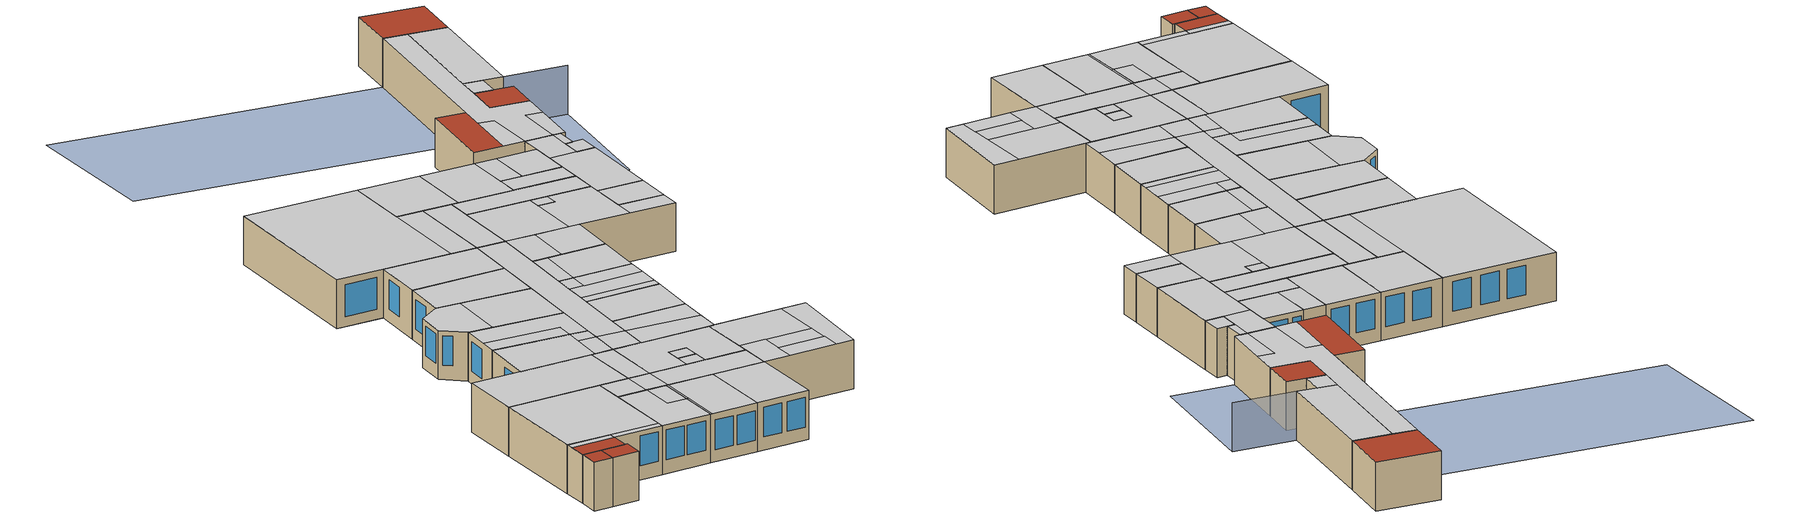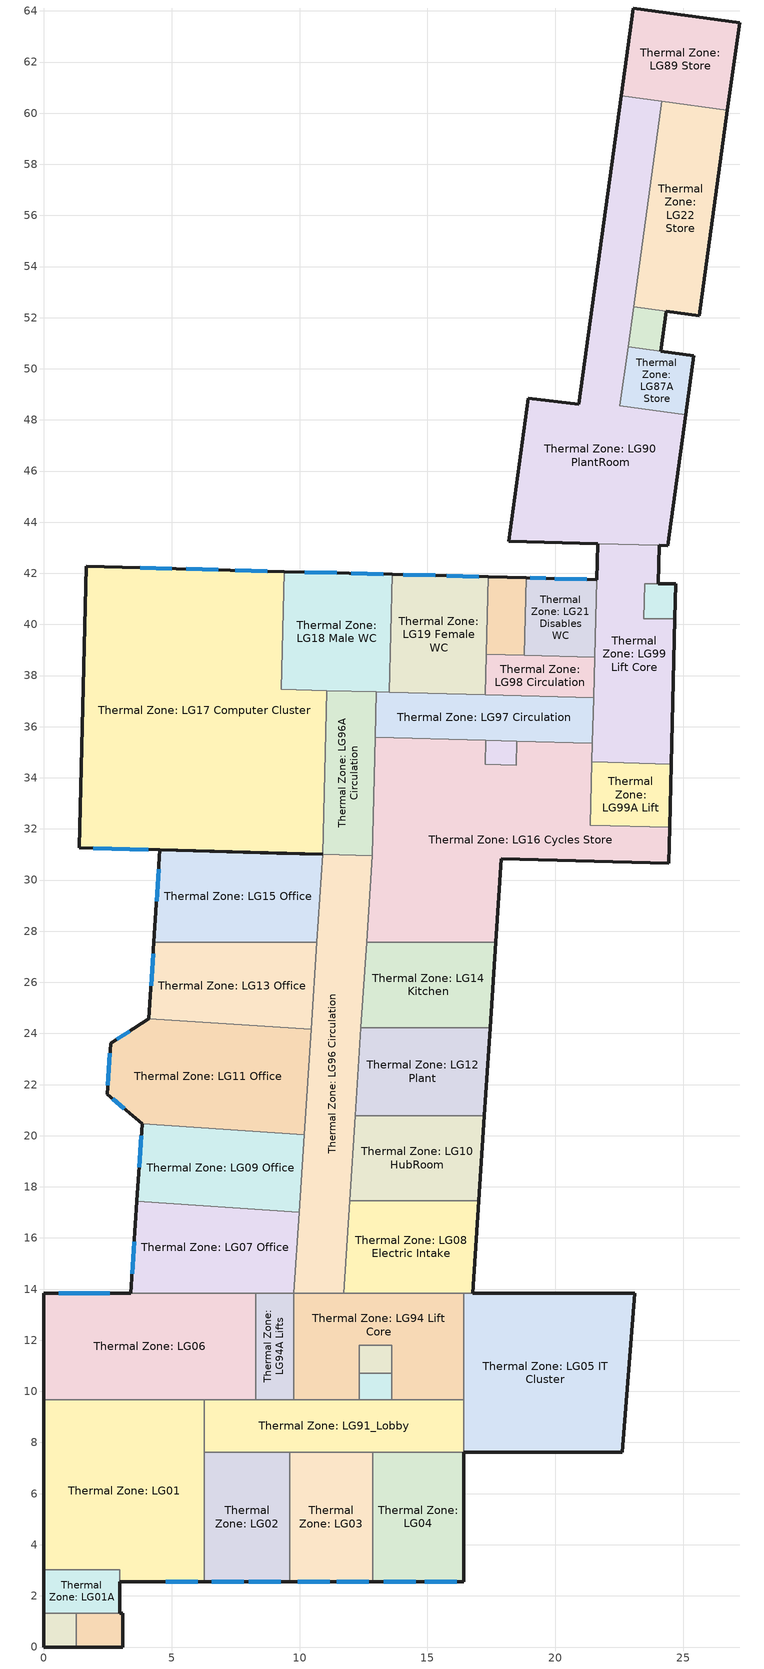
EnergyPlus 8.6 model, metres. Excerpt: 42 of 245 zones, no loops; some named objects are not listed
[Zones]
Thermal Zone: LG01
 floor ground (ExternalFloor): 6.28,9.67 6.28,2.55 2.96,2.55 2.96,3.03 0,3.03 0,9.67 z-3.13
 wall outside (ExternalWall): 2.96,2.55 6.28,2.55 z-3.13:0
 wall ground (ExternalWall): 0,9.67 0,3.03 z-3.13:0
 wall to Thermal Zone: LG06 (InteriorWall): 6.28,9.67 0,9.67 z-3.13:0
 wall to Thermal Zone: LG91_Lobby (InteriorWall): 6.28,7.61 6.28,9.67 z-3.13:0
 wall to Thermal Zone: LG02 (InteriorWall): 6.28,2.55 6.28,7.61 z-3.13:0
 wall to Thermal Zone: LG01A (InteriorWall): 0,3.03 2.96,3.03 2.96,2.55 z-3.13:0
 window (GlazingCH): 4.76,2.55 6.01,2.55 z-2.21:-0.31
 ceiling to Thermal Zone: G01 Seminar (InteriorCeiling): 6.28,3.03 6.28,9.67 0,9.67 0,3.03 z0
 ceiling to Thermal Zone: G01 Seminar (InteriorCeiling Reversed): 6.28,2.55 6.28,3.03 2.96,3.03 2.96,2.55 z0
Thermal Zone: LG01A
 floor ground (ExternalFloor): 2.96,3.03 2.96,1.33 0,1.33 0,3.03 z-3.13
 wall outside (ExternalWall): 2.96,1.33 2.96,2.55 z-3.13:0
 wall to Thermal Zone: LG01C (InteriorWall): 1.26,1.33 2.96,1.33 z-3.13:0
 wall to Thermal Zone: LG01B (InteriorWall): 0,1.33 1.26,1.33 z-3.13:0
 wall ground (ExternalWall): 0,3.03 0,1.33 z-3.13:0
 ceiling to Thermal Zone: G01 Seminar (InteriorCeiling): 2.96,2.55 2.96,3.03 0,3.03 0,2.55 z0
 roof outside (ExternalRoof): 0,1.33 2.96,1.33 2.96,2.55 0,2.55 z0
Thermal Zone: LG01B
 floor ground (ExternalFloor): 1.26,1.33 1.26,0 0,0 0,1.33 z-3.13
 wall outside (ExternalWall): 0,0 1.26,0 z-3.13:0
 wall ground (ExternalWall): 0,1.33 0,0 z-3.13:0
 wall to Thermal Zone: LG01C (InteriorWall): 1.26,0 1.26,1.33 z-3.13:0
 roof outside (ExternalRoof): 1.26,0 1.26,1.33 0,1.33 0,0 z0
Thermal Zone: LG01C
 floor ground (ExternalFloor): 3.09,1.33 3.09,0 1.26,0 1.26,1.33 z-3.13
 wall outside (ExternalWall): 1.26,0 3.09,0 3.09,1.33 2.96,1.33 z-3.13:0
 roof outside (ExternalRoof): 3.09,0 3.09,1.33 1.26,1.33 1.26,0 z0
Thermal Zone: LG02
 floor ground (ExternalFloor): 9.61,7.61 9.61,2.55 6.28,2.55 6.28,7.61 z-3.13
 wall outside (ExternalWall): 6.28,2.55 9.61,2.55 z-3.13:0
 wall to Thermal Zone: LG91_Lobby (InteriorWall): 9.61,7.61 6.28,7.61 z-3.13:0
 wall to Thermal Zone: LG03 (InteriorWall): 9.61,2.55 9.61,7.61 z-3.13:0
 window (GlazingCH): 6.55,2.55 7.8,2.55 z-2.24:-0.34; 8.01,2.55 9.26,2.55 z-2.25:-0.35
 ceiling to Thermal Zone: G01 Seminar (InteriorCeiling Reversed): 6.28,2.55 9.61,2.55 9.61,5.27 8.27,5.27 8.27,7.61 6.28,7.61 z0
 ceiling to Thermal Zone: G01A Store (InteriorCeiling): 9.61,5.27 9.61,7.61 8.27,7.61 8.27,5.27 z0
Thermal Zone: LG03
 floor ground (ExternalFloor): 12.86,7.61 12.86,2.56 9.61,2.55 9.61,7.61 z-3.13
 wall outside (ExternalWall): 9.61,2.55 12.86,2.56 z-3.13:0
 wall to Thermal Zone: LG04 (InteriorWall): 12.86,2.56 12.86,7.61 z-3.13:0
 wall to Thermal Zone: LG91_Lobby (InteriorWall): 12.86,7.61 9.61,7.61 z-3.13:0
 window (GlazingCH): 9.93,2.56 11.18,2.56 z-2.35:-0.45; 11.45,2.56 12.7,2.56 z-2.38:-0.48
 ceiling to Thermal Zone: G92 Reception (InteriorCeiling): 9.77,2.55 12.86,2.56 12.86,7.61 9.77,7.61 z0
 ceiling to Thermal Zone: G01 Seminar (InteriorCeiling Reversed): 9.61,2.55 9.77,2.55 9.77,5.27 9.61,5.27 z0
 ceiling to Thermal Zone: G01A Store (InteriorCeiling Reversed): 9.77,5.27 9.77,7.61 9.61,7.61 9.61,5.27 z0
Thermal Zone: LG04
 floor ground (ExternalFloor): 16.42,7.61 16.42,2.56 12.86,2.56 12.86,7.61 z-3.13
 wall outside (ExternalWall): 12.86,2.56 16.42,2.56 z-3.13:0
 wall ground (ExternalWall): 16.42,2.56 16.42,7.61 z-3.13:0
 wall to Thermal Zone: LG91_Lobby (InteriorWall): 16.42,7.61 12.86,7.61 z-3.13:0
 window (GlazingCH): 13.3,2.56 14.55,2.56 z-2.29:-0.39; 14.9,2.56 16.15,2.56 z-2.3:-0.4
 ceiling to Thermal Zone: G92 Reception (InteriorCeiling): 16.42,2.56 16.42,7.61 12.86,7.61 12.86,2.56 z0
Thermal Zone: LG05 IT Cluster
 floor ground (ExternalFloor): 23.11,13.84 22.62,7.61 16.42,7.61 16.42,13.84 z-3.13
 wall ground (ExternalWall): 16.42,7.61 22.62,7.61 23.11,13.84 16.78,13.84 z-3.13:0
 wall to Thermal Zone: LG08 Electric Intake (InteriorWall): 16.78,13.84 16.42,13.84 z-3.13:0
 wall to Thermal Zone: LG94 Lift Core (InteriorWall): 16.42,13.84 16.42,9.67 z-3.13:0
 wall to Thermal Zone: LG91_Lobby (InteriorWall): 16.42,9.67 16.42,7.61 z-3.13:0
 ceiling to Thermal Zone: G03 Tea Point (InteriorCeiling): 21.43,7.61 21.43,8.95 18.22,8.95 18.22,7.61 z0
 ceiling to Thermal Zone: G93A Circ (InteriorCeiling): 22.62,7.61 23.11,13.84 21.43,13.84 21.43,7.61 z0
 ceiling to Thermal Zone: G91 Circulation (InteriorCeiling Reversed): 18.22,7.61 18.22,10.41 16.42,10.41 16.42,7.61 z0
 ceiling to Thermal Zone: G05 Meeting (InteriorCeiling Reversed): 21.43,10.41 21.43,13.84 16.42,13.84 16.42,10.41 z0
 ceiling to Thermal Zone: G04 Disabled WC (InteriorCeiling Reversed): 21.43,8.95 21.43,10.41 18.22,10.41 18.22,8.95 z0
Thermal Zone: LG06
 floor ground (ExternalFloor): 8.27,13.84 8.27,9.67 0,9.67 0,13.84 z-3.13
 wall outside (ExternalWall): 3.4,13.84 0,13.84 z-3.13:0
 wall to Thermal Zone: LG91_Lobby (InteriorWall): 6.28,9.67 8.27,9.67 z-3.13:0
 wall to Thermal Zone: LG07 Office (InteriorWall): 8.27,13.84 3.4,13.84 z-3.13:0
 wall ground (ExternalWall): 0,13.84 0,9.67 z-3.13:0
 wall to Thermal Zone: LG94A Lifts (InteriorWall): 8.27,9.67 8.27,13.84 z-3.13:0
 window (GlazingCH): 2.57,13.84 0.57,13.84 z-3.07:-0.47
 ceiling to Thermal Zone: G01 Seminar (InteriorCeiling Reversed): 8.27,9.67 8.27,13.84 0,13.84 0,9.67 z0
Thermal Zone: LG07 Office
 floor ground (ExternalFloor): 3.4,13.84 3.64,17.43 9.98,17.01 9.77,13.84 z-3.13
 wall outside (ExternalWall): 3.64,17.43 3.4,13.84 z-3.13:0
 wall to Thermal Zone: LG96 Circulation (InteriorWall): 9.77,13.84 9.98,17.01 z-3.13:0
 wall to Thermal Zone: LG09 Office (InteriorWall): 9.98,17.01 3.64,17.43 z-3.13:0
 wall to Thermal Zone: LG94A Lifts (InteriorWall): 8.27,13.84 9.77,13.84 z-3.13:0
 window (GlazingCH): 3.53,15.86 3.45,14.61 z-2.38:-0.48
 ceiling to Thermal Zone: G07 Reception (InteriorCeiling): 9.98,17.01 8.78,17.09 8.71,16.03 9.91,15.95 z0
 ceiling to Thermal Zone: G06 Library Office (InteriorCeiling): 9.77,13.84 9.91,15.95 8.71,16.03 8.57,13.84 z0
 ceiling to Thermal Zone: G06 Library Office (InteriorCeiling Reversed): 8.78,17.09 3.64,17.43 3.4,13.84 8.57,13.84 z0
Thermal Zone: LG08 Electric Intake
 floor ground (ExternalFloor): 17.01,17.46 16.78,13.84 11.72,13.84 11.96,17.46 z-3.13
 wall to Thermal Zone: LG10 HubRoom (InteriorWall): 17.01,17.46 11.96,17.46 z-3.13:0
 wall to Thermal Zone: LG96 Circulation (InteriorWall): 11.96,17.46 11.72,13.84 z-3.13:0
 wall ground (ExternalWall): 16.78,13.84 17.01,17.46 z-3.13:0
 wall to Thermal Zone: LG94 Lift Core (InteriorWall): 11.72,13.84 16.42,13.84 z-3.13:0
 ceiling to Thermal Zone: G93B Circ (InteriorCeiling): 16.78,13.84 16.88,15.5 11.85,15.83 11.72,13.84 z0
 ceiling to Thermal Zone: G12 Store (InteriorCeiling Reversed): 16.88,15.5 17.01,17.46 11.96,17.46 11.85,15.83 z0
Thermal Zone: LG09 Office
 floor ground (ExternalFloor): 3.83,20.47 10.18,20.05 9.98,17.01 3.64,17.43 z-3.13
 wall outside (ExternalWall): 3.83,20.47 3.64,17.43 z-3.13:0
 wall to Thermal Zone: LG96 Circulation (InteriorWall): 9.98,17.01 10.18,20.05 z-3.13:0
 wall to Thermal Zone: LG11 Office (InteriorWall): 10.18,20.05 3.83,20.47 z-3.13:0
 window (GlazingCH): 3.8,20.01 3.72,18.76 z-2.33:-0.43
 ceiling to Thermal Zone: G07 Reception (InteriorCeiling): 9.98,17.01 10.18,20.05 3.83,20.47 3.71,18.59 8.86,18.26 8.78,17.09 z0
 ceiling to Thermal Zone: G06 Library Office (InteriorCeiling Reversed): 8.78,17.09 8.86,18.26 3.71,18.59 3.64,17.43 z0
Thermal Zone: LG10 HubRoom
 floor ground (ExternalFloor): 17.23,20.78 17.01,17.46 11.96,17.46 12.18,20.78 z-3.13
 wall to Thermal Zone: LG96 Circulation (InteriorWall): 12.18,20.78 11.96,17.46 z-3.13:0
 wall to Thermal Zone: LG12 Plant (InteriorWall): 17.23,20.78 12.18,20.78 z-3.13:0
 wall ground (ExternalWall): 17.01,17.46 17.23,20.78 z-3.13:0
 ceiling to Thermal Zone: G13 Male WC (InteriorCeiling): 17.01,17.46 17.23,20.78 12.18,20.78 11.96,17.46 z0
Thermal Zone: LG11 Office
 floor ground (ExternalFloor): 4.1,24.58 10.45,24.17 10.18,20.05 3.83,20.47 2.48,21.62 2.6,23.62 z-3.13
 wall outside (ExternalWall): 4.1,24.58 2.6,23.62 2.48,21.62 3.83,20.47 z-3.13:0
 wall to Thermal Zone: LG96 Circulation (InteriorWall): 10.18,20.05 10.45,24.17 z-3.13:0
 wall to Thermal Zone: LG13 Office (InteriorWall): 10.45,24.17 4.1,24.58 z-3.13:0
 window (GlazingCH): 2.68,21.45 3.13,21.06 z-2.21:-0.31; 2.58,23.22 2.5,21.97 / 3.35,24.1 2.85,23.78 z-2.23:-0.33
 ceiling to Thermal Zone: G08 Meeting (InteriorCeiling): 5.44,20.36 5.7,24.48 4.1,24.58 2.61,23.62 2.48,21.62 3.83,20.47 z0
 ceiling to Thermal Zone: G07 Reception (InteriorCeiling): 10.18,20.05 10.45,24.17 5.7,24.48 5.44,20.36 z0
 roof outside (ExternalRoof): 2.48,21.62 2.61,23.62 4.1,24.58 2.6,23.62 z0
Thermal Zone: LG12 Plant
 floor ground (ExternalFloor): 12.4,24.23 17.45,24.23 17.23,20.78 12.18,20.78 z-3.13
 wall to Thermal Zone: LG96 Circulation (InteriorWall): 12.4,24.23 12.18,20.78 z-3.13:0
 wall to Thermal Zone: LG14 Kitchen (InteriorWall): 17.45,24.23 12.4,24.23 z-3.13:0
 wall ground (ExternalWall): 17.23,20.78 17.45,24.23 z-3.13:0
 ceiling to Thermal Zone: G14 Female WC (InteriorCeiling): 17.37,22.88 17.45,24.23 13.42,24.23 13.33,22.88 z0
 ceiling to Thermal Zone: G13 Male WC (InteriorCeiling Reversed): 17.23,20.78 17.27,21.39 12.21,21.39 12.18,20.78 z0
 ceiling to Thermal Zone: G97 Circ (InteriorCeiling Reversed): 17.27,21.39 17.37,22.88 12.31,22.88 12.21,21.39 z0
 ceiling to Thermal Zone: G97A Riser (InteriorCeiling): 13.33,22.88 13.42,24.23 12.4,24.23 12.31,22.88 z0
Thermal Zone: LG13 Office
 floor ground (ExternalFloor): 10.67,27.57 10.45,24.17 4.1,24.58 4.3,27.57 z-3.13
 wall outside (ExternalWall): 4.3,27.57 4.1,24.58 z-3.13:0
 wall to Thermal Zone: LG96 Circulation (InteriorWall): 10.45,24.17 10.67,27.57 z-3.13:0
 wall to Thermal Zone: LG15 Office (InteriorWall): 10.67,27.57 4.3,27.57 z-3.13:0
 window (GlazingCH): 4.27,27.11 4.19,25.86 z-2.31:-0.41
 ceiling to Thermal Zone: G09 GroupStudy (InteriorCeiling Reversed): 10.45,24.17 10.67,27.57 4.3,27.57 4.1,24.58 z0
Thermal Zone: LG14 Kitchen
 floor ground (ExternalFloor): 17.67,27.57 17.45,24.23 12.4,24.23 12.62,27.57 z-3.13
 wall to Thermal Zone: LG96 Circulation (InteriorWall): 12.62,27.57 12.4,24.23 z-3.13:0
 wall to Thermal Zone: LG16 Cycles Store (InteriorWall): 17.67,27.57 12.62,27.57 z-3.13:0
 wall ground (ExternalWall): 17.45,24.23 17.67,27.57 z-3.13:0
 ceiling to Thermal Zone: G97A Riser (InteriorCeiling): 13.42,24.23 13.64,27.57 12.62,27.57 12.4,24.23 z0
 ceiling to Thermal Zone: G14 Female WC (InteriorCeiling Reversed): 17.45,24.23 17.67,27.57 13.64,27.57 13.42,24.23 z0
Thermal Zone: LG15 Office
 floor ground (ExternalFloor): 4.53,31.18,-3.14 10.9,31.01,-3.13 10.67,27.57,-3.13 4.3,27.57,-3.14
 wall outside (ExternalWall): 4.53,31.18 4.3,27.57 z-3.14:0; 10.9,31.01,0 10.9,31.01,-3.13 4.53,31.18,-3.14 4.53,31.18,0 9.11,31.06,0
 wall to Thermal Zone: LG96 Circulation (InteriorWall): 10.67,27.57 10.9,31.01 z-3.13:0
 window (GlazingCH): 4.49,30.43 4.4,29.18 z-2.31:-0.41
 ceiling to Thermal Zone: G09 GroupStudy (InteriorCeiling): 10.67,27.57 10.9,31.01 9.11,31.06 4.53,31.18 4.3,27.57 z0
Thermal Zone: LG16 Cycles Store
 floor ground (ExternalFloor): 12.96,35.58 17.29,35.47 17.26,34.53 18.47,34.5 18.5,35.43 21.46,35.36 21.37,32.15 24.47,32.07 24.43,30.66 17.89,30.83 17.67,27.57 12.62,27.57 12.84,30.96 z-3.13
 wall ground (ExternalWall): 17.67,27.57 17.89,30.83 24.43,30.66 24.47,32.07 z-3.13:0
 wall to Thermal Zone: LG96 Circulation (InteriorWall): 12.84,30.96 12.62,27.57 z-3.13:0
 wall to Thermal Zone: LG96A Circulation (InteriorWall): 12.96,35.58 12.84,30.96 z-3.13:0
 wall to Thermal Zone: LG97 Circulation (InteriorWall): 17.29,35.47 12.96,35.58 / 21.46,35.36 18.5,35.43 z-3.13:0
 wall to Thermal Zone: LG16A Circulation (InteriorWall): 18.5,35.43 18.47,34.5 17.26,34.53 17.29,35.47 z-3.13:0
 wall to Thermal Zone: LG99 Lift Core (InteriorWall): 21.44,34.62 21.46,35.36 z-3.13:0
 wall to Thermal Zone: LG99A Lift (InteriorWall): 24.47,32.07 21.37,32.15 21.44,34.62 z-3.13:0
 ceiling to Thermal Zone: G10A Print room (InteriorCeiling): 17.67,27.57 17.89,30.83 14.88,30.91 14.66,27.57 z0
 ceiling to Thermal Zone: G16 Library (InteriorCeiling): 17.17,30.85 17.29,35.47 12.96,35.58 12.84,30.96 z0
 ceiling to Thermal Zone: G11A Server (InteriorCeiling Reversed): 24.43,30.66 24.47,32.07 21.37,32.15 21.33,30.74 z0
 ceiling to Thermal Zone: G10 Tea Point (InteriorCeiling Reversed): 14.66,27.57 14.88,30.91 12.84,30.96 12.62,27.57 z0
 ceiling to Thermal Zone: G16 Library (InteriorCeiling Reversed): 21.33,30.74 21.46,35.36 18.5,35.43 18.47,34.5 17.26,34.53 17.17,30.85 z0
Thermal Zone: LG16A Circulation
 floor ground (ExternalFloor): 17.29,35.47 18.5,35.43 18.47,34.5 17.26,34.53 z-3.13
 wall to Thermal Zone: LG97 Circulation (InteriorWall): 18.5,35.43 17.29,35.47 z-3.13:0
 ceiling to Thermal Zone: G16 Library (InteriorCeiling): 18.47,34.5 18.5,35.43 17.29,35.47 17.26,34.53 z0
Thermal Zone: LG17 Computer Cluster
 floor ground (ExternalFloor): 1.66,42.27 9.4,42.07 9.28,37.46 11.06,37.41 10.9,31.01 1.37,31.26 z-3.13
 wall outside (ExternalWall): 4.54,31.18 10.9,31.01 / 1.37,31.26 4.53,31.18 / 9.4,42.07 1.66,42.27 z-3.13:0
 wall to Thermal Zone: LG18 Male WC (InteriorWall): 11.06,37.41 9.28,37.46 9.4,42.07 z-3.13:0
 wall to Thermal Zone: LG96A Circulation (InteriorWall): 10.9,31.01 11.06,37.41 z-3.13:0
 wall ground (ExternalWall): 1.66,42.27 1.37,31.26 z-3.13:0
 window (GlazingCH): 1.92,31.25 4.09,31.19 z-2.48:-0.44; 8.72,42.09 7.48,42.12 / 5.01,42.19 3.76,42.22 z-2.28:-0.38; 6.81,42.14 5.56,42.17 z-2.27:-0.37
 ceiling to Thermal Zone: G16 Library (InteriorCeiling Reversed): 9.11,31.06 9.4,42.07 1.66,42.27 1.37,31.26 z0; 10.9,31.01 11.06,37.41 9.28,37.46 9.11,31.06 z0
Thermal Zone: LG18 Male WC
 floor ground (ExternalFloor): 9.4,42.07 13.62,41.96 13.5,37.35 9.28,37.46 z-3.13
 wall outside (ExternalWall): 13.62,41.96 9.4,42.07 z-3.13:0
 wall to Thermal Zone: LG97 Circulation (InteriorWall): 13.01,37.36 13.5,37.35 z-3.13:0
 wall to Thermal Zone: LG96A Circulation (InteriorWall): 11.06,37.41 13.01,37.36 z-3.13:0
 wall to Thermal Zone: LG19 Female WC (InteriorWall): 13.5,37.35 13.62,41.96 z-3.13:0
 window (GlazingCH): 13.28,41.97 12.03,42 z-2.29:-0.39; 11.45,42.02 10.2,42.05 z-2.31:-0.41
 ceiling to Thermal Zone: G16 Library (InteriorCeiling Reversed): 13.5,37.35 13.62,41.96 9.4,42.07 9.28,37.46 z0
Thermal Zone: LG19 Female WC
 floor ground (ExternalFloor): 13.62,41.96 17.39,41.86 17.26,37.25 13.5,37.35 z-3.13
 wall outside (ExternalWall): 17.39,41.86 13.62,41.96 z-3.13:0
 wall to Thermal Zone: LG20 Shower (InteriorWall): 17.31,38.83 17.39,41.86 z-3.13:0
 wall to Thermal Zone: LG98 Circulation (InteriorWall): 17.26,37.25 17.31,38.83 z-3.13:0
 wall to Thermal Zone: LG97 Circulation (InteriorWall): 13.5,37.35 17.26,37.25 z-3.13:0
 window (GlazingCH): 17.01,41.87 15.76,41.9 z-2.28:-0.38; 15.3,41.92 14.05,41.95 z-2.26:-0.36
 ceiling to Thermal Zone: G16 Library (InteriorCeiling Reversed): 17.26,37.25 17.39,41.86 13.62,41.96 13.5,37.35 z0
Thermal Zone: LG20 Shower
 floor ground (ExternalFloor): 17.39,41.86 18.87,41.82 18.8,38.79 17.31,38.83 z-3.13
 wall outside (ExternalWall): 18.87,41.82 17.39,41.86 z-3.13:0
 wall to Thermal Zone: LG21 Disables WC (InteriorWall): 18.8,38.79 18.87,41.82 z-3.13:0
 wall to Thermal Zone: LG98 Circulation (InteriorWall): 17.31,38.83 18.8,38.79 z-3.13:0
 ceiling to Thermal Zone: G16 Library (InteriorCeiling Reversed): 18.8,38.79 18.87,41.82 17.39,41.86 17.31,38.83 z0
Thermal Zone: LG21 Disables WC
 floor ground (ExternalFloor): 18.87,41.82 21.62,41.75 21.54,38.72 18.8,38.79 z-3.13
 wall outside (ExternalWall): 21.62,41.75 18.87,41.82 z-3.13:0
 wall to Thermal Zone: LG99 Lift Core (InteriorWall): 21.54,38.72 21.62,41.75 z-3.13:0
 wall to Thermal Zone: LG98 Circulation (InteriorWall): 18.8,38.79 21.54,38.72 z-3.13:0
 window (GlazingCH): 21.22,41.76 19.97,41.79 / 19.63,41.8 19.03,41.82 z-2.25:-0.35
 ceiling to Thermal Zone: G16 Library (InteriorCeiling Reversed): 21.54,38.72 21.62,41.75 18.87,41.82 18.8,38.79 z0
Thermal Zone: LG22 Store
 floor ground (ExternalFloor): 24.16,60.46 26.74,60.11 25.64,52.08 23.06,52.44 z-3.13
 wall to Thermal Zone: LG90 PlantRoom (InteriorWall): 24.16,60.46 23.06,52.44 z-3.13:0
 wall to Thermal Zone: LG89 Store (InteriorWall): 26.74,60.11 24.16,60.46 z-3.13:0
 wall ground (ExternalWall): 24.35,52.26 25.64,52.08 26.74,60.11 z-3.13:0
 wall to Thermal Zone: LG87 Store (InteriorWall): 23.06,52.44 24.35,52.26 z-3.13:0
 ceiling adiabatic (ExternalWall): 25.64,52.08 26.74,60.11 24.16,60.46 23.06,52.44 z0
Thermal Zone: LG87 Store
 floor ground (ExternalFloor): 23.06,52.44 24.35,52.26 24.13,50.68 22.85,50.86 z-3.13
 wall ground (ExternalWall): 24.13,50.68 24.35,52.26 z-3.13:0
 wall to Thermal Zone: LG87A Store (InteriorWall): 22.85,50.86 24.13,50.68 z-3.13:0
 wall to Thermal Zone: LG90 PlantRoom (InteriorWall): 23.06,52.44 22.85,50.86 z-3.13:0
 ceiling to Thermal Zone: G84 Storage (InteriorCeiling): 24.13,50.68 24.35,52.26 23.06,52.44 22.85,50.86 z0
Thermal Zone: LG87A Store
 floor ground (ExternalFloor): 22.85,50.86 25.42,50.5 25.1,48.2 22.53,48.55 z-3.13
 wall ground (ExternalWall): 25.1,48.2 25.42,50.5 24.13,50.68 z-3.13:0
 wall to Thermal Zone: LG90 PlantRoom (InteriorWall): 22.85,50.86 22.53,48.55 25.1,48.2 z-3.13:0
 roof outside (ExternalRoof): 25.1,48.2 25.42,50.5 22.85,50.86 22.53,48.55 z0
Thermal Zone: LG89 Store
 floor ground (ExternalFloor): 23.05,64.11 27.21,63.54 26.74,60.11 22.58,60.68 z-3.13
 wall ground (ExternalWall): 26.74,60.11 27.21,63.54 23.05,64.11 22.58,60.68 z-3.13:0
 wall to Thermal Zone: LG90 PlantRoom (InteriorWall): 22.58,60.68 24.16,60.46 z-3.13:0
 roof outside (ExternalRoof): 26.74,60.11 27.21,63.54 23.05,64.11 22.58,60.68 z0
Thermal Zone: LG90 PlantRoom
 floor ground (ExternalFloor): 22.58,60.68 24.16,60.46 22.53,48.55 25.1,48.2 24.4,43.08 18.19,43.25 18.95,48.85 20.92,48.61 z-3.13
 wall outside (ExternalWall): 18.95,48.85 18.19,43.25 21.66,43.16 z-3.13:0
 wall ground (ExternalWall): 24.08,43.09 24.4,43.08 25.1,48.2 / 22.58,60.68 20.92,48.61 18.95,48.85 z-3.13:0
 wall to Thermal Zone: LG99 Lift Core (InteriorWall): 21.66,43.16 24.08,43.09 z-3.13:0
 ceiling to Thermal Zone: G88 Storage (InteriorCeiling): 24.4,43.08 24.85,46.33 23.74,46.48 23.57,43.11 z0
 ceiling to Thermal Zone: G89 Storage (InteriorCeiling Reversed): 21.66,43.16 21.75,46.75 20.69,46.9 20.18,43.2 z0
 ceiling to Thermal Zone: G99 Lift Core (InteriorCeiling): 23.57,43.11 23.74,46.48 24.85,46.33 25.1,48.2 22.53,48.55 24.16,60.46 22.58,60.68 20.69,46.9 21.75,46.75 21.66,43.16 z0
 roof outside (ExternalRoof): 20.18,43.2 20.92,48.61 18.95,48.85 18.19,43.25 z0
Thermal Zone: LG91_Lobby
 floor ground (ExternalFloor): 16.42,9.67 16.42,7.61 6.28,7.61 6.28,9.67 z-3.13
 wall to Thermal Zone: LG94A Lifts (InteriorWall): 9.77,9.67 8.27,9.67 z-3.13:0
 wall to Thermal Zone: LG94 Lift Core (InteriorWall): 12.34,9.67 9.77,9.67 / 16.42,9.67 13.6,9.67 z-3.13:0
 wall to Thermal Zone: LG92 Cupboard (InteriorWall): 13.6,9.67 12.34,9.67 z-3.13:0
 ceiling to Thermal Zone: G92 Reception (InteriorCeiling Reversed): 9.77,7.61 16.42,7.61 16.42,9.67 9.77,9.67 z0
 ceiling to Thermal Zone: G01A Store (InteriorCeiling): 8.27,7.61 9.77,7.61 9.77,9.67 8.27,9.67 z0
 ceiling to Thermal Zone: G01 Seminar (InteriorCeiling Reversed): 6.28,7.61 8.27,7.61 8.27,9.67 6.28,9.67 z0
Thermal Zone: LG92 Cupboard
 floor ground (ExternalFloor): 13.6,10.71 13.6,9.67 12.34,9.67 12.34,10.71 z-3.13
 wall to Thermal Zone: LG94 Lift Core (InteriorWall): 12.34,10.71 12.34,9.67 / 13.6,9.67 13.6,10.71 z-3.13:0
 wall to Thermal Zone: LG93 Cupboard (InteriorWall): 13.6,10.71 12.34,10.71 z-3.13:0
 ceiling to Thermal Zone: G94 Lift Core (InteriorCeiling Reversed): 13.6,9.67 13.6,10.71 12.34,10.71 12.34,9.67 z0
Thermal Zone: LG93 Cupboard
 floor ground (ExternalFloor): 13.6,11.8 13.6,10.71 12.34,10.71 12.34,11.8 z-3.13
 wall to Thermal Zone: LG94 Lift Core (InteriorWall): 13.6,10.71 13.6,11.8 12.34,11.8 12.34,10.71 z-3.13:0
 ceiling to Thermal Zone: G94 Lift Core (InteriorCeiling Reversed): 13.6,10.71 13.6,11.8 12.34,11.8 12.34,10.71 z0
Thermal Zone: LG94 Lift Core
 floor ground (ExternalFloor): 9.77,13.84 16.42,13.84 16.42,9.67 13.6,9.67 13.6,11.8 12.34,11.8 12.34,9.67 9.77,9.67 z-3.13
 wall to Thermal Zone: LG96 Circulation (InteriorWall): 11.72,13.84 9.77,13.84 z-3.13:0
 wall to Thermal Zone: LG94A Lifts (InteriorWall): 9.77,13.84 9.77,9.67 z-3.13:0
 ceiling to Thermal Zone: G94 Lift Core (InteriorCeiling Reversed): 16.42,9.67 16.42,13.84 9.77,13.84 9.77,9.67 12.34,9.67 12.34,11.8 13.6,11.8 13.6,9.67 z0
Thermal Zone: LG94A Lifts
 floor ground (ExternalFloor): 9.77,13.84 9.77,9.67 8.27,9.67 8.27,13.84 z-3.13
 ceiling to Thermal Zone: G94A Lifts (InteriorCeiling): 9.77,9.67 9.77,13.84 8.27,13.84 8.27,9.67 z0
Thermal Zone: LG96 Circulation
 floor ground (ExternalFloor): 10.9,31.01 12.84,30.96 11.72,13.84 9.77,13.84 z-3.13
 wall to Thermal Zone: LG96A Circulation (InteriorWall): 12.84,30.96 10.9,31.01 z-3.13:0
 ceiling to Thermal Zone: G95 Lobby (InteriorCeiling): 11.72,13.84 11.85,15.83 9.91,15.95 9.77,13.84 z0
 ceiling to Thermal Zone: G07 Reception (InteriorCeiling): 11.85,15.83 12.84,30.96 10.9,31.01 9.91,15.95 z0
Thermal Zone: LG96A Circulation
 floor ground (ExternalFloor): 11.06,37.41 13.01,37.36 12.84,30.96 10.9,31.01 z-3.13
 wall to Thermal Zone: LG97 Circulation (InteriorWall): 12.96,35.58 13.01,37.36 z-3.13:0
 ceiling to Thermal Zone: G16 Library (InteriorCeiling Reversed): 12.84,30.96 13.01,37.36 11.06,37.41 10.9,31.01 z0
Thermal Zone: LG97 Circulation
 floor ground (ExternalFloor): 13.01,37.36 21.5,37.14 21.46,35.36 12.96,35.58 z-3.13
 wall to Thermal Zone: LG98 Circulation (InteriorWall): 21.5,37.14 17.26,37.25 z-3.13:0
 wall to Thermal Zone: LG99 Lift Core (InteriorWall): 21.46,35.36 21.5,37.14 z-3.13:0
 ceiling to Thermal Zone: G16 Library (InteriorCeiling Reversed): 21.46,35.36 21.5,37.14 13.01,37.36 12.96,35.58 z0
Thermal Zone: LG98 Circulation
 floor ground (ExternalFloor): 17.31,38.83 21.54,38.72 21.5,37.14 17.26,37.25 z-3.13
 wall to Thermal Zone: LG99 Lift Core (InteriorWall): 21.5,37.14 21.54,38.72 z-3.13:0
 ceiling to Thermal Zone: G16 Library (InteriorCeiling Reversed): 21.5,37.14 21.54,38.72 17.31,38.83 17.26,37.25 z0
Thermal Zone: LG99 Lift Core
 floor ground (ExternalFloor): 21.66,43.16 24.08,43.09 24.04,41.6 23.49,41.6 23.46,40.21 24.68,40.21 24.54,34.54 21.44,34.62 z-3.13
 wall outside (ExternalWall): 21.66,43.16 21.62,41.75 z-3.13:0
 wall ground (ExternalWall): 24.04,41.6 24.08,43.09 / 24.54,34.54 24.68,40.21 z-3.13:0
 wall to Thermal Zone: LG99B Store (InteriorWall): 24.68,40.21 23.46,40.21 23.49,41.6 24.04,41.6 z-3.13:0
 wall to Thermal Zone: LG99A Lift (InteriorWall): 21.44,34.62 24.54,34.54 z-3.13:0
 ceiling to Thermal Zone: G88 Storage (InteriorCeiling): 23.49,41.6 24.04,41.6 24.08,43.09 23.57,43.11 z0
 ceiling to Thermal Zone: G99 Lift Core (InteriorCeiling): 24.54,34.54 24.68,40.21 21.58,40.21 21.44,34.62 z0
 ceiling to Thermal Zone: G99 Lift Core (InteriorCeiling Reversed): 23.46,40.21 23.49,41.6 23.57,43.11 21.66,43.16 21.58,40.21 z0
Thermal Zone: LG99A Lift
 floor ground (ExternalFloor): 21.44,34.62 24.54,34.54 24.47,32.07 21.37,32.15 z-3.13
 wall ground (ExternalWall): 24.47,32.07 24.54,34.54 z-3.13:0
 ceiling to Thermal Zone: G99A Lift (InteriorCeiling): 24.47,32.07 24.54,34.54 21.44,34.62 21.37,32.15 z0
Thermal Zone: LG99B Store
 floor ground (ExternalFloor): 24.72,41.6 24.68,40.21 23.46,40.21 23.49,41.6 z-3.13
 wall ground (ExternalWall): 24.68,40.21 24.72,41.6 24.04,41.6 z-3.13:0
 ceiling to Thermal Zone: G99 Lift Core (InteriorCeiling): 24.68,40.21 24.72,41.6 23.49,41.6 23.46,40.21 z0
shading: 1.11,63.62 22.58,60.68 21.26,51.07 1.11,53.83 z-3.13; 24.16,60.46 26.74,60.11 25.64,52.08 23.06,52.44 z0; 26.74,60.11,0 26.74,60.11,-3.14 25.64,52.08,-3.13 25.64,52.08,0; 25.64,52.08,-3.13 29.76,51.52,-3.14 28.53,42.52,-3.14 24.4,43.08,-3.13; 25.64,52.08,0 25.64,52.08,-3.13 29.76,51.52,-3.14 29.76,51.52,0
[Building]
Central House: 32, , 0.07, 0.2, , 25
[Site:Location]
LONDON/GATWICK: 51.15, -0.18, 0, 62
[SizingPeriod:DesignDay]
LONDON/GATWICK Ann Clg .4% Condns DB=>MWB: 7, 21, SummerDesignDay, 27.2, 9.7, DefaultMultipliers, , Wetbulb, 18.7, , , , , 100582, 3.5, 90, No, No, No, ASHRAETau, , , 0.455, 1.974
LONDON/GATWICK Ann Htg 99.6% Condns DB: 2, 21, WinterDesignDay, -4.6, 0, DefaultMultipliers, , Wetbulb, -4.6, , , , , 100582, 1.5, 80, No, No, No, ASHRAEClearSky, , , , , 0
[SITE:GROUNDTEMPERATURE:BUILDINGSURFACE]
8.3, 6.4, 5.8, 6.3, 8.9, 11.7, 14.4, 16.4, 17, 16.1, 13.8, 11
[Material]
Asphalt: VeryRough, 0.01, 0.169175, 1121.29, 1460, 0.9, 0.7, 0.7
Brick (100mm): MediumRough, 0.1, 0.707248, 1845, 840, 0.9, 0.6, 0.6
Brick (200mm): MediumRough, 0.2, 0.802466, 1845, 840, 0.9, 0.6, 0.6
CastConcrete 300mm: MediumRough, 0.3, 0.182984, 1900, 930, 0.9, 0.6, 0.6
ConcreteDeck 50mm: MediumRough, 0.05, 0.201611, 1900, 930, 0.9, 0.6, 0.6
InsulationCelotex: MediumRough, 0.04, 0.0184196, 50.4, 840, 0.9, 0.5, 0.5
InsulationPartition: MediumRough, 0.025, 0.0344579, 33, 840, 0.9, 0.5, 0.5
PlasterboardConstruction 12mm: MediumSmooth, 0.012, 0.035, 670, 800, 0.9, 0.4, 0.4
Plywood 40mm: MediumSmooth, 0.04, 0.183917, 608, 1630, 0.9, 0.5, 0.5
[Material:AirGap]
Air cavity 10 wall: 0.164029
Air cavity 130 floor: 0.181308
Air cavity 350 ceiling: 0.180993
Air cavity 50 wall: 0.171593
[WindowMaterial:SimpleGlazingSystem]
SingleAndSecondaryGlazing: 2.94836, 0.54, 0.71
[WindowMaterial:Blind]
SolsticeVenetianBlind: Horizontal, 0.025, 0.01875, 0.001, 45, 247.028, 0, 0.5, 0.5, 0, 0.5, 0.5, 0, 0.5, 0.5, 0, 0.5, 0.5, 0, 0.9, 0.9, 0.05, 0.5, 0.5, 0.5, 0.5, 0, 180
[Construction]
ExternalFloor: CastConcrete 300mm, ConcreteDeck 50mm
ExternalRoof: Asphalt, CastConcrete 300mm, InsulationCelotex, PlasterboardConstruction 12mm
ExternalWall: Brick (200mm), Air cavity 50 wall, Brick (100mm), Air cavity 10 wall, InsulationCelotex, PlasterboardConstruction 12mm
GlazingCH: SingleAndSecondaryGlazing
InteriorCeiling: Plywood 40mm, Air cavity 130 floor, CastConcrete 300mm, Air cavity 350 ceiling, PlasterboardConstruction 12mm
InteriorCeiling Reversed: PlasterboardConstruction 12mm, Air cavity 350 ceiling, CastConcrete 300mm, Air cavity 130 floor, Plywood 40mm
InteriorWall: PlasterboardConstruction 12mm, Air cavity 50 wall, InsulationPartition, Air cavity 50 wall, PlasterboardConstruction 12mm
[WindowProperty:ShadingControl]
Shading Control: InteriorBlind, , OnIfHighSolarOnWindow, , 27, No, No, SolsticeVenetianBlind
[Zone]
Thermal Zone: LG01: -0, -3.07029e-12, 3.03, -3.135
Thermal Zone: LG01A: -0, 2.96, 1.326, -3.135
Thermal Zone: LG01B: -0, -5.49404e-19, 0, -3.135
Thermal Zone: LG01C: -0, 3.086, -3.60956e-15, -3.135
Thermal Zone: LG02: -0, 9.611, 2.55442, -3.135
Thermal Zone: LG03; Thermal Zone: LG04; Thermal Zone: LG05 IT Cluster: -0, 16.4195, 7.61361, -3.135
Thermal Zone: LG06: -0, -2.40303e-11, 13.8416, -3.135
Thermal Zone: LG07 Office: -86.2662, 9.77451, 13.8416, 3.60956e-16
Thermal Zone: LG08 Electric Intake: -0, 11.7222, 13.8416, -3.135
Thermal Zone: LG09 Office: -0, 10.1795, 20.0477, -3.135
Thermal Zone: LG10 HubRoom; Thermal Zone: LG96 Circulation: -0, 11.9586, 17.4631, -3.135
Thermal Zone: LG11 Office: -0, 10.4483, 24.166, -3.135
Thermal Zone: LG12 Plant: -0, 12.1751, 20.7806, -3.135
Thermal Zone: LG13 Office: -0, 10.6702, 27.5665, -3.135
Thermal Zone: LG14 Kitchen: -0, 12.4002, 24.2289, -3.135
Thermal Zone: LG15 Office: -0, 10.8951, 31.0126, -3.135
Thermal Zone: LG16 Cycles Store: -0, 12.6181, 27.5665, -3.135
Thermal Zone: LG16A Circulation: -0, 17.264, 34.5316, -3.135
Thermal Zone: LG17 Computer Cluster: -0, 1.65911, 42.2727, -3.135
Thermal Zone: LG18 Male WC: -0, 13.5013, 37.3505, -3.135
Thermal Zone: LG19 Female WC; Thermal Zone: LG20 Shower: -0, 17.3853, 41.8623, -3.135
Thermal Zone: LG21 Disables WC: -0, 18.8747, 41.8234, -3.135
Thermal Zone: LG22 Store: -0, 23.0649, 52.4354, -3.135
Thermal Zone: LG87 Store: -0, 24.3507, 52.2591, -3.135
Thermal Zone: LG87A Store: -0, 24.1342, 50.6791, -3.135
Thermal Zone: LG89 Store; Thermal Zone: LG90 PlantRoom: -0, 22.5774, 60.677, -3.135
Thermal Zone: LG91_Lobby: -0, 23.0103, 13.8416, -3.135
Thermal Zone: LG92 Cupboard: -0, 13.603, 9.67361, -3.135
Thermal Zone: LG93 Cupboard: -0, 13.603, 10.7146, -3.135
Thermal Zone: LG94 Lift Core: -0, 9.77451, 13.8416, -3.135
Thermal Zone: LG94A Lifts: -0, 8.27451, 9.67361, -3.135
Thermal Zone: LG96A Circulation: -0, 13.0068, 37.3634, -3.135
Thermal Zone: LG97 Circulation: -0, 17.2884, 35.4661, -3.135
Thermal Zone: LG98 Circulation: -0, 21.5016, 37.1418, -3.135
Thermal Zone: LG99 Lift Core: -0, 21.6586, 43.1565, -3.135
Thermal Zone: LG99A Lift: -0, 21.3712, 32.1464, -3.135
Thermal Zone: LG99B Store: -0, 24.7193, 41.5963, -3.135
[ZoneVentilation:DesignFlowRate]
NVLG01: Thermal Zone: LG01, Office_OccSched, Flow/Person, 0, 0, 0.012168, 5, Natural, 0, 1, 0.606, 0.03636, 0.1177, 0, 18, MinIndoorTemp_Sched, 100, , 1, DeltaTemp_Sched, -100, MinOutdoorTemp_Sched, 100, MaxOutdoorTemp_Sched, 40
NVLG02: Thermal Zone: LG02, Office_OccSched, Flow/Person, 0, 0, 0.012168, 5, Natural, 0, 1, 0.606, 0.03636, 0.1177, 0, 18, MinIndoorTemp_Sched, 100, , 1, DeltaTemp_Sched, -100, MinOutdoorTemp_Sched, 100, MaxOutdoorTemp_Sched, 40
NVLG03: Thermal Zone: LG03, Office_OccSched, Flow/Person, 0, 0, 0.012168, 5, Natural, 0, 1, 0.606, 0.03636, 0.1177, 0, 18, MinIndoorTemp_Sched, 100, , 1, DeltaTemp_Sched, -100, MinOutdoorTemp_Sched, 100, MaxOutdoorTemp_Sched, 40
NVLG04: Thermal Zone: LG04, Office_OccSched, Flow/Person, 0, 0, 0.012168, 5, Natural, 0, 1, 0.606, 0.03636, 0.1177, 0, 18, MinIndoorTemp_Sched, 100, , 1, DeltaTemp_Sched, -100, MinOutdoorTemp_Sched, 100, MaxOutdoorTemp_Sched, 40
NVLG06: Thermal Zone: LG06, Office_OccSched, Flow/Person, 0, 0, 0.012168, 5, Natural, 0, 1, 0.606, 0.03636, 0.1177, 0, 18, MinIndoorTemp_Sched, 100, , 1, DeltaTemp_Sched, -100, MinOutdoorTemp_Sched, 100, MaxOutdoorTemp_Sched, 40
NVLG07: Thermal Zone: LG07 Office, Office_OccSched, Flow/Person, 0, 0, 0.012168, 5, Natural, 0, 1, 0.606, 0.03636, 0.1177, 0, 18, MinIndoorTemp_Sched, 100, , 1, DeltaTemp_Sched, -100, MinOutdoorTemp_Sched, 100, MaxOutdoorTemp_Sched, 40
NVLG09: Thermal Zone: LG09 Office, Office_OccSched, Flow/Person, 0, 0, 0.012168, 5, Natural, 0, 1, 0.606, 0.03636, 0.1177, 0, 18, MinIndoorTemp_Sched, 100, , 1, DeltaTemp_Sched, -100, MinOutdoorTemp_Sched, 100, MaxOutdoorTemp_Sched, 40
NVLG11: Thermal Zone: LG11 Office, Office_OccSched, Flow/Person, 0, 0, 0.012168, 5, Natural, 0, 1, 0.606, 0.03636, 0.1177, 0, 18, MinIndoorTemp_Sched, 100, , 1, DeltaTemp_Sched, -100, MinOutdoorTemp_Sched, 100, MaxOutdoorTemp_Sched, 40
NVLG13: Thermal Zone: LG13 Office, Office_OccSched, Flow/Person, 0, 0, 0.012168, 5, Natural, 0, 1, 0.606, 0.03636, 0.1177, 0, 18, MinIndoorTemp_Sched, 100, , 1, DeltaTemp_Sched, -100, MinOutdoorTemp_Sched, 100, MaxOutdoorTemp_Sched, 40
NVLG15: Thermal Zone: LG15 Office, Office_OccSched, Flow/Person, 0, 0, 0.012168, 5, Natural, 0, 1, 0.606, 0.03636, 0.1177, 0, 18, MinIndoorTemp_Sched, 100, , 1, DeltaTemp_Sched, -100, MinOutdoorTemp_Sched, 100, MaxOutdoorTemp_Sched, 40
NVLG17: Thermal Zone: LG17 Computer Cluster, Office_OccSched, Flow/Person, 0, 0, 0.012168, 5, Natural, 0, 1, 0.606, 0.03636, 0.1177, 0, 18, MinIndoorTemp_Sched, 100, , 1, DeltaTemp_Sched, -100, MinOutdoorTemp_Sched, 100, MaxOutdoorTemp_Sched, 40
[DesignSpecification:OutdoorAir]
DesignOutdoorAir_Office; DesignOutdoorAir_Meeting; DesignOutdoorAir_LectureTheatre 1: Sum, 0, 0, 0, 4, OutAirFlowRateSched
DesignOutdoorAir_Server: Sum, 0, 0, 0, 10, OutAirFlowRateSched
DesignOutdoorAir_CS: Sum, 0, 0, 0, 6, OutAirFlowRateSched
[DesignSpecification:ZoneAirDistribution]
Thermal Zone: LG01 Design Spec Zone Air Dist; Thermal Zone: LG02 Design Spec Zone Air Dist; Thermal Zone: LG03 Design Spec Zone Air Dist; Thermal Zone: LG04 Design Spec Zone Air Dist; Thermal Zone: LG05 IT Cluster Design Spec Zone Air Dist; Thermal Zone: LG06 Design Spec Zone Air Dist; Thermal Zone: LG07 Office Design Spec Zone Air Dist; Thermal Zone: LG09 Office Design Spec Zone Air Dist; Thermal Zone: LG10 HubRoom Design Spec Zone Air Dist; Thermal Zone: LG11 Office Design Spec Zone Air Dist; Thermal Zone: LG13 Office Design Spec Zone Air Dist; Thermal Zone: LG15 Office Design Spec Zone Air Dist; Thermal Zone: LG17 Computer Cluster Design Spec Zone Air Dist; Thermal Zone: LG21 Disables WC Design Spec Zone Air Dist: 1, 1
[Sizing:Zone]
Thermal Zone: LG01: SupplyAirTemperature, 14, 11.11, SupplyAirTemperature, 40, 11.11, 0.0085, 0.008, DesignOutdoorAir_LectureTheatre 1, , , DesignDay, 0, 0.000762, 0, 0, DesignDay, 0, 0.002032, 0.141576, 0.3, Thermal Zone: LG01 Design Spec Zone Air Dist, No
Thermal Zone: LG02: SupplyAirTemperature, 14, 11.11, SupplyAirTemperature, 40, 11.11, 0.0085, 0.008, DesignOutdoorAir_Meeting, , , DesignDay, 0, 0.000762, 0, 0, DesignDay, 0, 0.002032, 0.141576, 0.3, Thermal Zone: LG02 Design Spec Zone Air Dist, No
Thermal Zone: LG03: SupplyAirTemperature, 14, 11.11, SupplyAirTemperature, 40, 11.11, 0.0085, 0.008, DesignOutdoorAir_Meeting, , , DesignDay, 0, 0.000762, 0, 0, DesignDay, 0, 0.002032, 0.141576, 0.3, Thermal Zone: LG03 Design Spec Zone Air Dist, No
Thermal Zone: LG04: SupplyAirTemperature, 14, 11.11, SupplyAirTemperature, 40, 11.11, 0.0085, 0.008, DesignOutdoorAir_Meeting, , , DesignDay, 0, 0.000762, 0, 0, DesignDay, 0, 0.002032, 0.141576, 0.3, Thermal Zone: LG04 Design Spec Zone Air Dist, No
Thermal Zone: LG05 IT Cluster: SupplyAirTemperature, 14, 11.11, SupplyAirTemperature, 40, 11.11, 0.0085, 0.008, DesignOutdoorAir_CS, , , DesignDay, 0, 0.000762, 0, 0, DesignDay, 0, 0.002032, 0.141576, 0.3, Thermal Zone: LG05 IT Cluster Design Spec Zone Air Dist, No
Thermal Zone: LG06: SupplyAirTemperature, 14, 11.11, SupplyAirTemperature, 40, 11.11, 0.0085, 0.008, DesignOutdoorAir_LectureTheatre 1, , , DesignDay, 0, 0.000762, 0, 0, DesignDay, 0, 0.002032, 0.141576, 0.3, Thermal Zone: LG06 Design Spec Zone Air Dist, No
Thermal Zone: LG07 Office: SupplyAirTemperature, 14, 11.11, SupplyAirTemperature, 40, 11.11, 0.0085, 0.008, DesignOutdoorAir_Office, , , DesignDay, 0, 0.000762, 0, 0, DesignDay, 0, 0.002032, 0.141576, 0.3, Thermal Zone: LG07 Office Design Spec Zone Air Dist, No
Thermal Zone: LG09 Office: SupplyAirTemperature, 14, 11.11, SupplyAirTemperature, 40, 11.11, 0.0085, 0.008, DesignOutdoorAir_Office, , , DesignDay, 0, 0.000762, 0, 0, DesignDay, 0, 0.002032, 0.141576, 0.3, Thermal Zone: LG09 Office Design Spec Zone Air Dist, No
Thermal Zone: LG10 HubRoom: SupplyAirTemperature, 14, 11.11, SupplyAirTemperature, 40, 11.11, 0.0085, 0.008, DesignOutdoorAir_Server, , , DesignDay, 0, 0.000762, 0, 0, DesignDay, 0, 0.002032, 0.141576, 0.3, Thermal Zone: LG10 HubRoom Design Spec Zone Air Dist, No
Thermal Zone: LG11 Office: SupplyAirTemperature, 14, 11.11, SupplyAirTemperature, 40, 11.11, 0.0085, 0.008, DesignOutdoorAir_Office, , , DesignDay, 0, 0.000762, 0, 0, DesignDay, 0, 0.002032, 0.141576, 0.3, Thermal Zone: LG11 Office Design Spec Zone Air Dist, No
Thermal Zone: LG13 Office: SupplyAirTemperature, 14, 11.11, SupplyAirTemperature, 40, 11.11, 0.0085, 0.008, DesignOutdoorAir_Office, , , DesignDay, 0, 0.000762, 0, 0, DesignDay, 0, 0.002032, 0.141576, 0.3, Thermal Zone: LG13 Office Design Spec Zone Air Dist, No
Thermal Zone: LG15 Office: SupplyAirTemperature, 14, 11.11, SupplyAirTemperature, 40, 11.11, 0.0085, 0.008, DesignOutdoorAir_Office, , , DesignDay, 0, 0.000762, 0, 0, DesignDay, 0, 0.002032, 0.141576, 0.3, Thermal Zone: LG15 Office Design Spec Zone Air Dist, No
Thermal Zone: LG17 Computer Cluster: SupplyAirTemperature, 14, 11.11, SupplyAirTemperature, 40, 11.11, 0.0085, 0.008, DesignOutdoorAir_CS, , , DesignDay, 0, 0.000762, 0, 0, DesignDay, 0, 0.002032, 0.141576, 0.3, Thermal Zone: LG17 Computer Cluster Design Spec Zone Air Dist, No
Thermal Zone: LG21 Disables WC: SupplyAirTemperature, 14, 11.11, SupplyAirTemperature, 40, 11.11, 0.0085, 0.008, DesignOutdoorAir_Server, , , DesignDay, 0, 0.000762, 0, 0, DesignDay, 0, 0.002032, 0.141576, 0.3, Thermal Zone: LG21 Disables WC Design Spec Zone Air Dist, No
[ZoneControl:Thermostat]
Thermal Zone: LG01 Thermostat: Thermal Zone: LG01, Thermal Zone: LG01 Thermostat Schedule, ThermostatSetpoint:DualSetpoint, Thermostat Setpoint Dual Setpoint 124
Thermal Zone: LG02 Thermostat: Thermal Zone: LG02, Thermal Zone: LG02 Thermostat Schedule, ThermostatSetpoint:DualSetpoint, Thermostat Setpoint Dual Setpoint 125
Thermal Zone: LG03 Thermostat: Thermal Zone: LG03, Thermal Zone: LG03 Thermostat Schedule, ThermostatSetpoint:DualSetpoint, Thermostat Setpoint Dual Setpoint 126
Thermal Zone: LG04 Thermostat: Thermal Zone: LG04, Thermal Zone: LG04 Thermostat Schedule, ThermostatSetpoint:DualSetpoint, Thermostat Setpoint Dual Setpoint 127
Thermal Zone: LG05 IT Cluster Thermostat: Thermal Zone: LG05 IT Cluster, Thermal Zone: LG05 IT Cluster Thermostat Schedule, ThermostatSetpoint:DualSetpoint, Thermostat Setpoint Dual Setpoint 128
Thermal Zone: LG06 Thermostat: Thermal Zone: LG06, Thermal Zone: LG06 Thermostat Schedule, ThermostatSetpoint:DualSetpoint, Thermostat Setpoint Dual Setpoint 129
Thermal Zone: LG07 Office Thermostat: Thermal Zone: LG07 Office, Thermal Zone: LG07 Office Thermostat Schedule, ThermostatSetpoint:DualSetpoint, Thermostat Setpoint Dual Setpoint 130
Thermal Zone: LG09 Office Thermostat: Thermal Zone: LG09 Office, Thermal Zone: LG09 Office Thermostat Schedule, ThermostatSetpoint:DualSetpoint, Thermostat Setpoint Dual Setpoint 131
Thermal Zone: LG10 HubRoom Thermostat: Thermal Zone: LG10 HubRoom, Thermal Zone: LG10 HubRoom Thermostat Schedule, ThermostatSetpoint:DualSetpoint, Thermostat Setpoint Dual Setpoint 133
Thermal Zone: LG11 Office Thermostat: Thermal Zone: LG11 Office, Thermal Zone: LG11 Office Thermostat Schedule, ThermostatSetpoint:DualSetpoint, Thermostat Setpoint Dual Setpoint 132
Thermal Zone: LG13 Office Thermostat: Thermal Zone: LG13 Office, Thermal Zone: LG13 Office Thermostat Schedule, ThermostatSetpoint:DualSetpoint, Thermostat Setpoint Dual Setpoint 134
Thermal Zone: LG15 Office Thermostat: Thermal Zone: LG15 Office, Thermal Zone: LG15 Office Thermostat Schedule, ThermostatSetpoint:DualSetpoint, Thermostat Setpoint Dual Setpoint 135
Thermal Zone: LG17 Computer Cluster Thermostat: Thermal Zone: LG17 Computer Cluster, Thermal Zone: LG17 Computer Cluster Thermostat Schedule, ThermostatSetpoint:DualSetpoint, Thermostat Setpoint Dual Setpoint 138
[ThermostatSetpoint:DualSetpoint]
Thermostat Setpoint Dual Setpoint 124; Thermostat Setpoint Dual Setpoint 125; Thermostat Setpoint Dual Setpoint 126; Thermostat Setpoint Dual Setpoint 127; Thermostat Setpoint Dual Setpoint 129; Thermostat Setpoint Dual Setpoint 130; Thermostat Setpoint Dual Setpoint 131; Thermostat Setpoint Dual Setpoint 132; Thermostat Setpoint Dual Setpoint 134; Thermostat Setpoint Dual Setpoint 135: Office_Heating, Office_Cooling
Thermostat Setpoint Dual Setpoint 128; Thermostat Setpoint Dual Setpoint 138: ComputerCluster_Heating, ComputerCluster_Cooling
Thermostat Setpoint Dual Setpoint 133: Server_Heating, Server_Cooling
[Zone equipment]
Thermal Zone: LG01: B04
Thermal Zone: LG02: B03b
Thermal Zone: LG03: B03a
Thermal Zone: LG04: B02
Thermal Zone: LG05 IT Cluster: B01, AHUB01
Thermal Zone: LG06: VRF Zone Terminal 113, AHUB03
Thermal Zone: LG07 Office: B06a
Thermal Zone: LG09 Office: B06b
Thermal Zone: LG10 HubRoom: B12, B13
Thermal Zone: LG11 Office: B07
Thermal Zone: LG13 Office: B08
Thermal Zone: LG15 Office: B09
Thermal Zone: LG17 Computer Cluster: B10, B11
Thermal Zone: LG21 Disables WC: TX7WW nr2
[AirConditioner:VariableRefrigerantFlow]
VRVBasement: Always On Discrete 1, 66700, 3.75038, -5, 43, VRF System VRFCoolCapFT 9, VRF System VRFCoolCapFTBoundary 9, VRF System VRFCoolCapFTHi 9, VRF System VRFCoolEIRFT 9, VRF System VRFCoolEIRFTBoundary 9, VRF System VRFCoolEIRFTHi 9, VRF System CoolingEIRLowPLR 9, VRF System CoolingEIRHiPLR 9, VRF System CoolingCombRatio 9, VRF System VRFCPLFFPLR 17, 56200, 1, 4.10589, -20, 30, VRF System VRFHeatCapFT 9, VRF System VRFHeatCapFTBoundary 9, VRF System VRFHeatCapFTHi 9, VRF System VRFHeatEIRFT 9, VRF System VRFHeatEIRFTBoundary 9, VRF System VRFHeatEIRFTHi 9, WetBulbTemperature, VRF System HeatingEIRLowPLR 9, VRF System HeatingEIRHiPLR 9, VRF System HeatingCombRatio 9, VRF System VRFCPLFFPLR 18, 0.25, Thermal Zone: LG05 IT Cluster, ZonePriority, , VRVBasement Terminal List, Yes, 30, 10, VRF System CoolingLengthCorrectionFactor 9, -0.000386, 30, VRF System HeatingLengthCorrectionFactor 9, 0, 15, 3, 0.33, 7, Resistive, Timed, , 0.058333, 1e-07, 7, AirCooled, , , Autosize, 0.9, Autosize, Autosize, , 0, 2, , Electricity, 0, 20, VRF System Heat Recovery Cooling Cap Modifier 9, 0.5, 0.083, VRF System Heat Recovery Cooling Energy Modifier 9, 1, 0, VRF System Heat Recovery Heating Cap Modifier 9, 0.5, 0.083, VRF System Heat Recovery Heating Energy Modifier 9, 0.5, 0
[Schedule:Compact]
Thermal Zone: LG01 Thermostat Schedule: Thermal Zone: LG01 Thermostat Schedule Type Limits, Through: 12/31, For: AllDays, Until: 24:00, 4
Thermal Zone: LG02 Thermostat Schedule: Thermal Zone: LG02 Thermostat Schedule Type Limits, Through: 12/31, For: AllDays, Until: 24:00, 4
Thermal Zone: LG03 Thermostat Schedule: Thermal Zone: LG03 Thermostat Schedule Type Limits, Through: 12/31, For: AllDays, Until: 24:00, 4
Thermal Zone: LG04 Thermostat Schedule: Thermal Zone: LG04 Thermostat Schedule Type Limits, Through: 12/31, For: AllDays, Until: 24:00, 4
Thermal Zone: LG05 IT Cluster Thermostat Schedule: Thermal Zone: LG05 IT Cluster Thermostat Schedule Type Limits, Through: 12/31, For: AllDays, Until: 24:00, 4
Thermal Zone: LG06 Thermostat Schedule: Thermal Zone: LG06 Thermostat Schedule Type Limits, Through: 12/31, For: AllDays, Until: 24:00, 4
Thermal Zone: LG07 Office Thermostat Schedule: Thermal Zone: LG07 Office Thermostat Schedule Type Limits, Through: 12/31, For: AllDays, Until: 24:00, 4
Thermal Zone: LG09 Office Thermostat Schedule: Thermal Zone: LG09 Office Thermostat Schedule Type Limits, Through: 12/31, For: AllDays, Until: 24:00, 4
Thermal Zone: LG10 HubRoom Thermostat Schedule: Thermal Zone: LG10 HubRoom Thermostat Schedule Type Limits, Through: 12/31, For: AllDays, Until: 24:00, 4
Thermal Zone: LG11 Office Thermostat Schedule: Thermal Zone: LG11 Office Thermostat Schedule Type Limits, Through: 12/31, For: AllDays, Until: 24:00, 4
Thermal Zone: LG13 Office Thermostat Schedule: Thermal Zone: LG13 Office Thermostat Schedule Type Limits, Through: 12/31, For: AllDays, Until: 24:00, 4
Thermal Zone: LG15 Office Thermostat Schedule: Thermal Zone: LG15 Office Thermostat Schedule Type Limits, Through: 12/31, For: AllDays, Until: 24:00, 4
Thermal Zone: LG17 Computer Cluster Thermostat Schedule: Thermal Zone: LG17 Computer Cluster Thermostat Schedule Type Limits, Through: 12/31, For: AllDays, Until: 24:00, 4
Office_OccSched: Fraction, Through: 12/31, For: Weekdays WinterDesignDay SummerDesignDay, Until: 00:30, 0.124226, Until: 01:00, 0.0392999, Until: 01:30, 0, Until: 02:00, 0.0392999, Until: 02:30, 0.0392999, Until: 03:00, 0.0392999, Until: 03:30, 0.0392999, Until: 04:00, 0.0392999, Until: 04:30, 0.0392999, Until: 05:00, 0.0392999, Until: 05:30, 0.0392999, Until: 06:00, 0, Until: 06:30, 0, Until: 07:00, 0.0392999, Until: 07:30, 0.0392999, Until: 08:00, 0.0392999, Until: 08:30, 0, Until: 09:00, 0.0469432, Until: 09:30, 0.0562213, Until: 10:00, 0.102892, Until: 10:30, 0.132495, Until: 11:00, 0.187773, Until: 11:30, 0.187773, Until: 12:00, 0.226257, Until: 12:30, 0.196605, Until: 13:00, 0.24351, Until: 13:30, 0.234716, Until: 14:00, 0.290428, Until: 14:30, 0.234716, Until: 15:00, 0.328602, Until: 15:30, 0.281659, Until: 16:00, 0.320092, Until: 16:30, 0.24351, Until: 17:00, 0.24351, Until: 17:30, 0.234716, Until: 18:00, 0.196605, Until: 18:30, 0.149722, Until: 19:00, 0.17936, Until: 19:30, 0.140829, Until: 20:00, 0.140829, Until: 20:30, 0.132495, Until: 21:00, 0.102892, Until: 21:30, 0.102892, Until: 22:00, 0.0938863, Until: 22:30, 0.066115, Until: 23:00, 0.0469432, Until: 23:30, 0, Until: 24:00, 0.0392999, For: Weekends Holiday, Until: 00:30, 0.124226, Until: 01:00, 0.0392999, Until: 01:30, 0, Until: 02:00, 0.0392999, Until: 02:30, 0.0392999, Until: 03:00, 0.0392999, Until: 03:30, 0.0392999, Until: 04:00, 0.0392999, Until: 04:30, 0.0392999, Until: 05:00, 0.0392999, Until: 05:30, 0.0392999, Until: 06:00, 0, Until: 06:30, 0, Until: 07:00, 0.0392999, Until: 07:30, 0.0392999, Until: 08:00, 0.0392999, Until: 08:30, 0, Until: 09:00, 0.0469432, Until: 09:30, 0.0562213, Until: 10:00, 0.102892, Until: 10:30, 0.132495, Until: 11:00, 0.187773, Until: 11:30, 0.187773, Until: 12:00, 0.226257, Until: 12:30, 0.196605, Until: 13:00, 0.24351, Until: 13:30, 0.234716, Until: 14:00, 0.290428, Until: 14:30, 0.234716, Until: 15:00, 0.328602, Until: 15:30, 0.281659, Until: 16:00, 0.320092, Until: 16:30, 0.24351, Until: 17:00, 0.24351, Until: 17:30, 0.234716, Until: 18:00, 0.196605, Until: 18:30, 0.149722, Until: 19:00, 0.17936, Until: 19:30, 0.140829, Until: 20:00, 0.140829, Until: 20:30, 0.132495, Until: 21:00, 0.102892, Until: 21:30, 0.102892, Until: 22:00, 0.0938863, Until: 22:30, 0.066115, Until: 23:00, 0.0469432, Until: 23:30, 0, Until: 24:00, 0.0392999
[Schedule:Constant]
Always On Discrete 1: Schedule Type Limits 1, 1
[Curve:Cubic]
VRF System VRFCoolCapFTBoundary 9: 25.73, -0.0315004, -0.014166, 0, 11, 30, , , Temperature, Temperature
[Curve:Biquadratic]
VRF System VRFCoolCapFT 9: 0.576883, 0.017448, 0.000583269, -1.76324e-06, -7.474e-09, -1.30413e-07, 15, 24, -5, 23, , , Temperature, Temperature, Dimensionless
